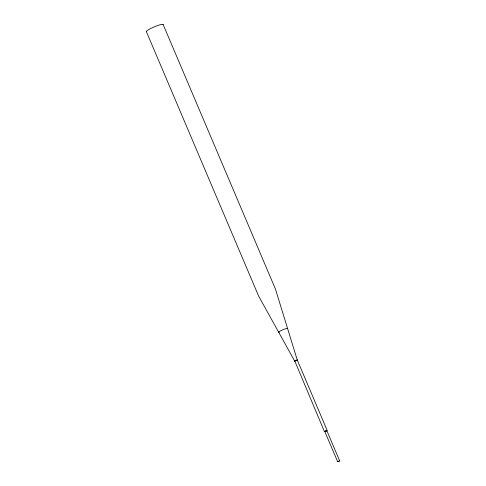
<?xml version="1.0" encoding="UTF-8"?>
<svg xmlns="http://www.w3.org/2000/svg" width="486" height="486" viewBox="0 0 486 486"><rect width="100%" height="100%" fill="white"/><g stroke="black" fill="none" stroke-linecap="round" stroke-linejoin="round"><path stroke-width="0.73" d="M297.256 359.98L275.459 289.097L163.144 24.513M324.794 431.471L326.829 430.626L339.653 460.825L338.894 461.299L337.649 461.7L324.794 431.471L325.304 431.404M337.649 461.7L339.653 460.825M325.341 431.459C322.734 432.236 327.631 429.697 326.938 430.711M326.319 430.985L325.547 431.319M326.392 431.015L325.687 431.325M294.844 361.165L324.46 431.647M294.735 361.183L258.661 296.162L146.347 31.572M327.169 430.45L297.256 359.98L294.534 361.128L297.268 360.035M279.268 332.351A4.878 0.68 -23 0 1 282.342 329.964A4.878 0.68 -23 0 1 287.469 328.73M146.456 31.705A9.113 1.27 -23 0 1 154.457 26.791A9.113 1.27 -23 0 1 163.114 24.707"/></g></svg>
